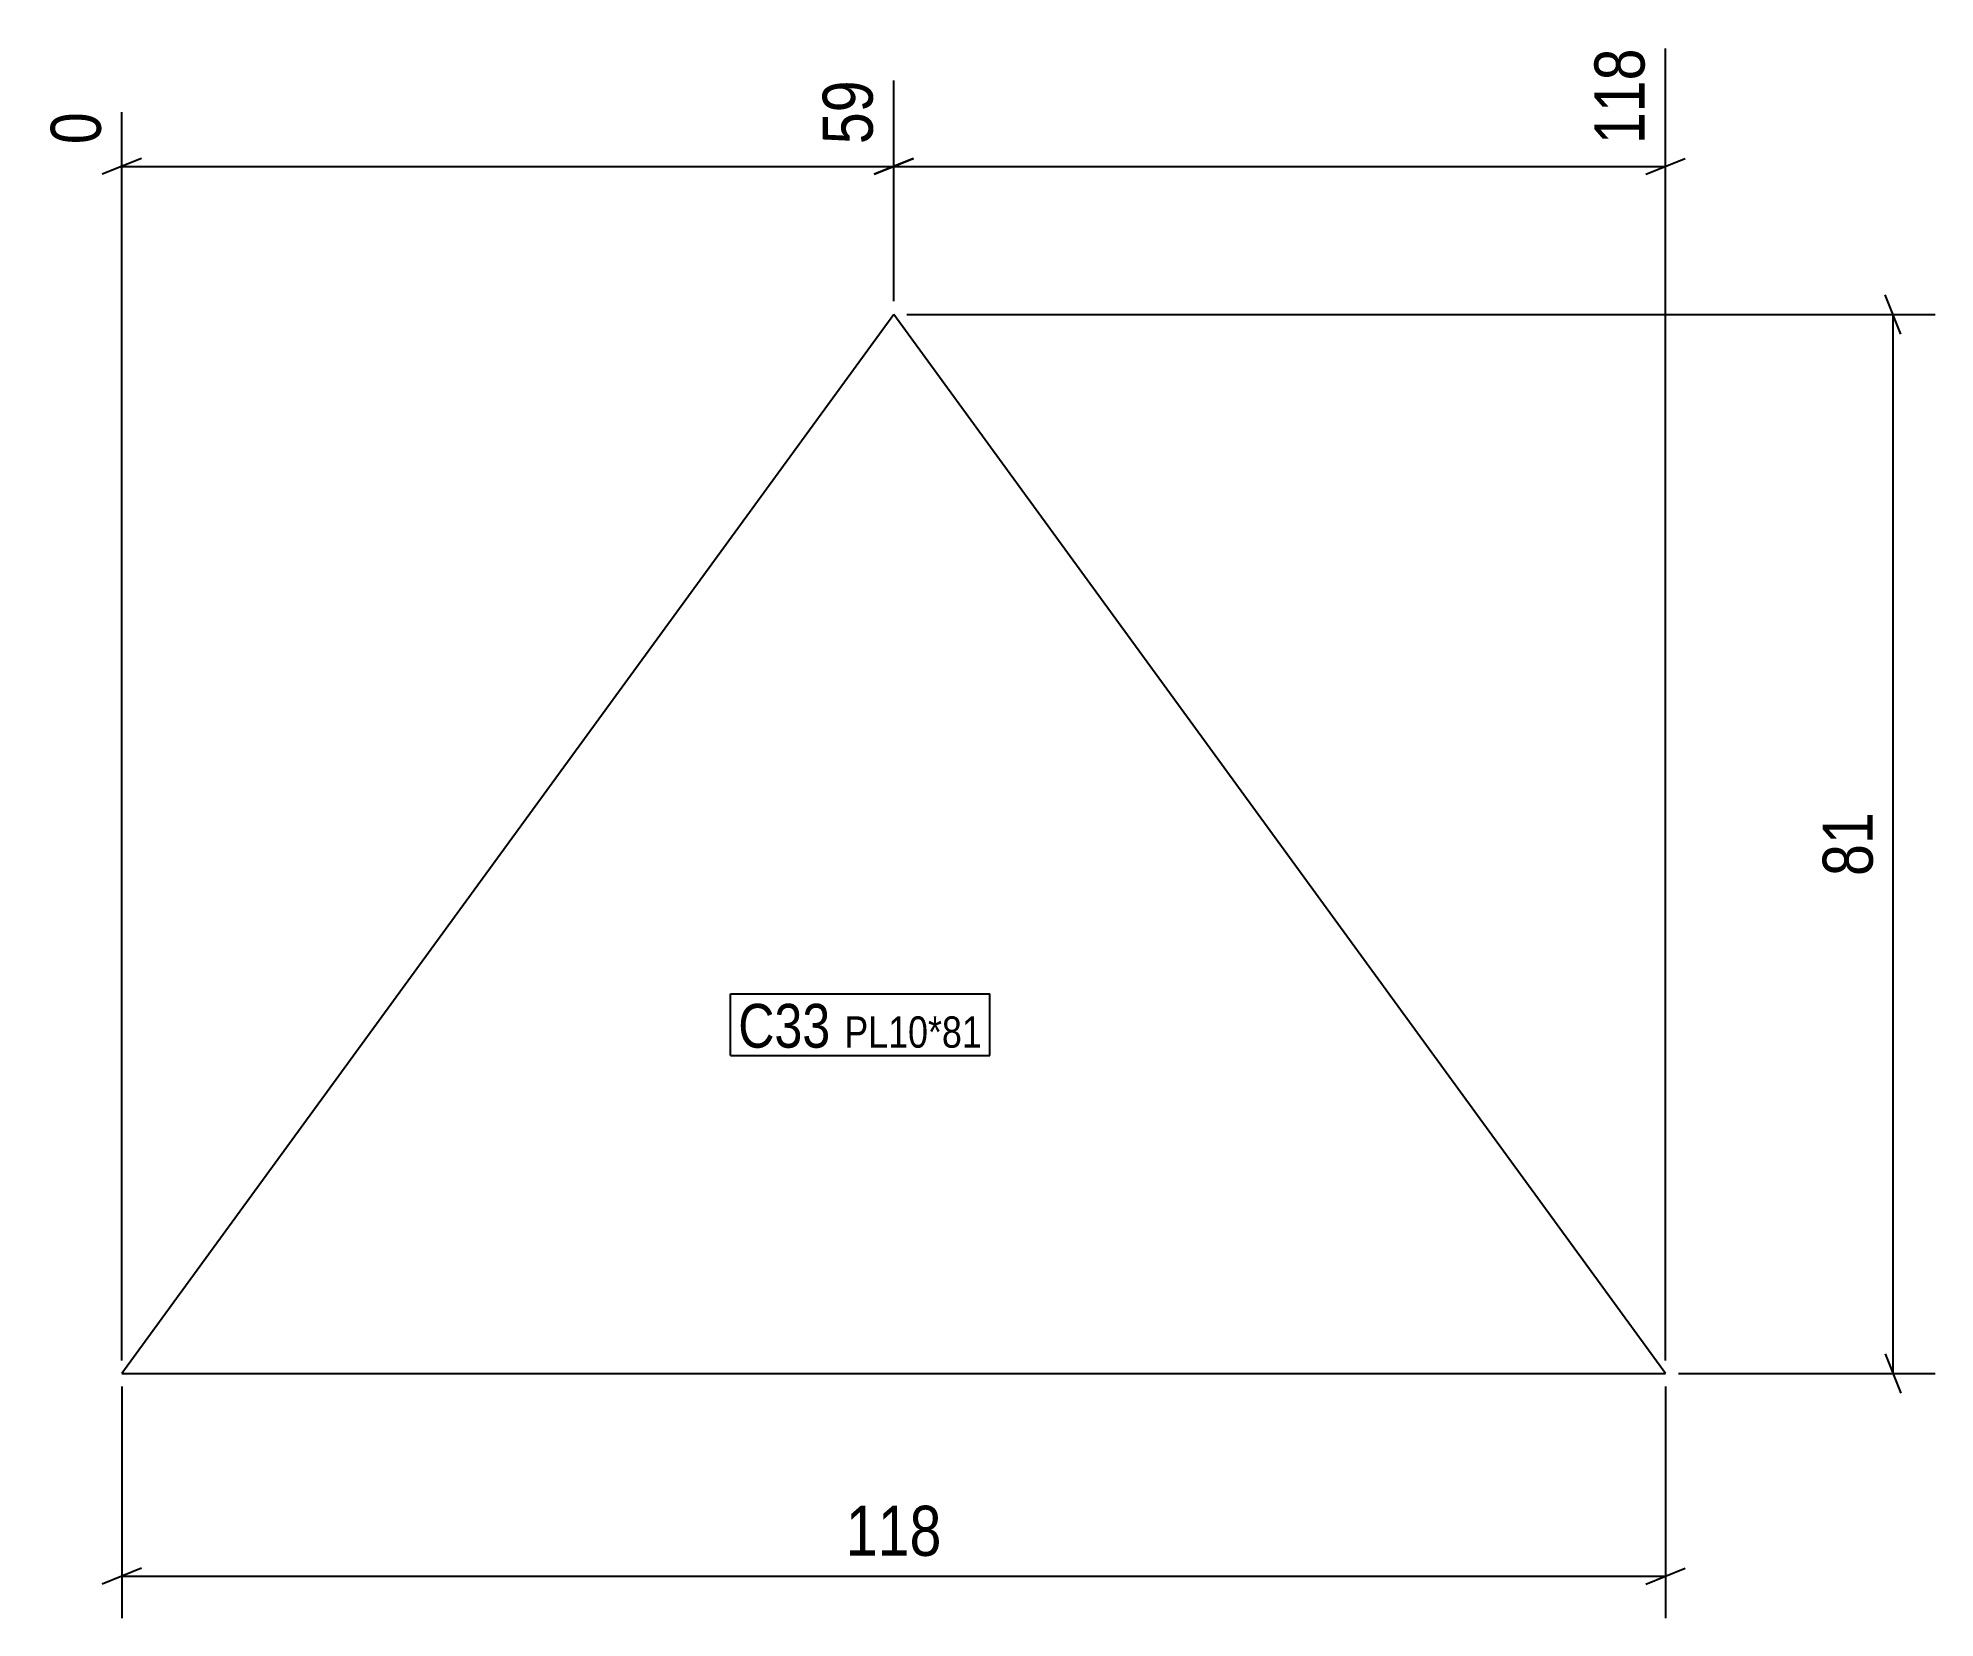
# Model space of a CAD drawing. Header units: millimetres. Extents: x 2 to 147, y 3 to 124.
import ezdxf

# ---------------------------------------------------------------- set-up
doc = ezdxf.new("R2010")
doc.units = ezdxf.units.MM
for name, color, linetype in [('MÅLSÆTNING', 7, 'Continuous'), ('STÅL', 7, 'Continuous'), ('TEKST', 7, 'Continuous')]:
    doc.layers.add(name, color=color, linetype=linetype)
doc.styles.add('Arial Narrow', font='ARIALN.TTF', dxfattribs={"height": 0.2})

msp = doc.modelspace()

# ---------------------------------------------------------------- linework, layer by layer
at = {"layer": 'MÅLSÆTNING', "color": 7, "linetype": 'Continuous'}
for p, q in [((126.35, 22.66), (126.35, 122.79)), ((67.48, 103.49), (67.48, 120.35)), ((67.48, 103.49), (67.48, 120.35)), ((8.6, 22.66), (8.6, 117.91)), ((10.1, 114.38), (7.1, 113.18)), ((68.98, 114.38), (65.98, 113.18)), ((65.98, 113.18), (68.98, 114.38)), ((124.85, 113.18), (127.85, 114.38)), ((8.6, 113.78), (67.48, 113.78)), ((67.48, 113.78), (126.35, 113.78)), ((144.31, 100.99), (143.11, 103.99)), ((68.48, 102.49), (146.91, 102.49)), ((143.71, 21.66), (143.71, 102.49)), ((143.11, 23.16), (144.31, 20.16)), ((8.6, 20.66), (8.6, 3)), ((126.35, 20.66), (126.35, 3)), ((127.35, 21.66), (146.91, 21.66)), ((10.1, 6.8), (7.1, 5.6)), ((8.6, 6.2), (126.35, 6.2)), ((124.85, 5.6), (127.85, 6.8))]:
    msp.add_line(p, q, dxfattribs=at)
at = {"layer": 'STÅL', "color": 2, "linetype": 'Continuous'}
for p, q in [((67.48, 102.49), (8.6, 21.66)), ((126.35, 21.66), (67.48, 102.49)), ((8.6, 21.66), (126.35, 21.66))]:
    msp.add_line(p, q, dxfattribs=at)

# ---------------------------------------------------------------- wipeouts: each hides what was drawn before it
at = {"color": 0}
for points in [[(142.96, 65.31), (137.36, 65.31), (137.36, 58.83), (142.96, 58.83)], [(71.93, 6.95), (71.93, 12.55), (63.02, 12.55), (63.02, 6.95)]]:
    msp.add_wipeout(points, dxfattribs=at).dxf.layer = 'MÅLSÆTNING'

# ---------------------------------------------------------------- next in the draw order: texts
at = {"layer": 'MÅLSÆTNING', "color": 3, "style": 'Arial Narrow'}
msp.add_text('81', height=3.818, rotation=90.0002, dxfattribs=at).set_placement((142.16, 59.63))
msp.add_text('118', height=3.818, dxfattribs=at).set_placement((63.82, 7.75))

# ---------------------------------------------------------------- next in the draw order: wipeouts: each hides what was drawn before it
at = {"color": 0, "linetype": 'Continuous'}
for points in [[(125.55, 123.59), (119.95, 123.59), (119.95, 114.68), (125.55, 114.68)], [(66.68, 121.15), (61.08, 121.15), (61.08, 114.68), (66.68, 114.68)], [(7.8, 118.71), (2.2, 118.71), (2.2, 114.68), (7.8, 114.68)]]:
    msp.add_wipeout(points, dxfattribs=at).dxf.layer = 'MÅLSÆTNING'
at = {"color": 0}
for points in [[(62.66, 46.53), (62.66, 50.03), (55.62, 50.03), (55.62, 46.53)], [(74.22, 46.53), (74.22, 49.03), (63.71, 49.03), (63.71, 46.53)]]:
    msp.add_wipeout(points, dxfattribs=at).dxf.layer = 'TEKST'

# ---------------------------------------------------------------- next in the draw order: texts
at = {"layer": 'MÅLSÆTNING', "color": 3, "linetype": 'Continuous', "style": 'Arial Narrow'}
for s, height, p in [('118', 3.818, (124.75, 115.48)), ('59', 3.818, (65.88, 115.48)), ('0', 3.82, (7, 115.48))]:
    msp.add_text(s, height=height, rotation=90.0002, dxfattribs=at).set_placement(p)

# ---------------------------------------------------------------- next in the draw order: wipeouts: each hides what was drawn before it
at = {"color": 0}
for points in [[(62.66, 46.53), (62.66, 50.03), (55.62, 50.03), (55.62, 46.53)], [(74.22, 46.53), (74.22, 49.03), (63.71, 49.03), (63.71, 46.53)]]:
    msp.add_wipeout(points, dxfattribs=at).dxf.layer = 'TEKST'

# ---------------------------------------------------------------- next in the draw order: linework, layer by layer
at = {"layer": 'TEKST', "color": 7, "linetype": 'Continuous'}
for p, q in [((55.02, 50.63), (74.82, 50.63)), ((55.02, 45.93), (55.02, 50.63)), ((74.82, 45.93), (74.82, 50.63)), ((55.02, 45.93), (74.82, 45.93))]:
    msp.add_line(p, q, dxfattribs=at)

# ---------------------------------------------------------------- next in the draw order: texts
at = {"layer": 'TEKST', "color": 3, "style": 'Arial Narrow'}
for s, height, p in [('C33', 3.34, (55.62, 46.53)), ('PL10*81', 2.386, (63.71, 46.53))]:
    msp.add_text(s, height=height, dxfattribs=at).set_placement(p)

doc.saveas('drawing.dxf')
